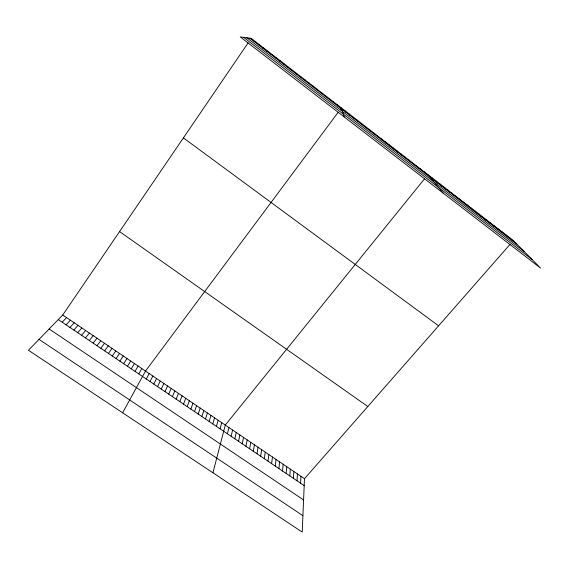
<?xml version="1.0" encoding="UTF-8"?>
<svg xmlns="http://www.w3.org/2000/svg" width="569" height="569" viewBox="0 0 569 569"><rect width="100%" height="100%" fill="white"/><g stroke="black" fill="none" stroke-linecap="round" stroke-linejoin="round"><path stroke-width="0.85" d="M321.215 93.245L321.243 92.391M509.988 244.442L304.486 478.7L302.217 532.079L28.45 350.248L62.739 315.013L248.12 42.888M300.596 483.216L300.944 476.303M296.997 480.784L297.402 473.906M293.391 478.344L293.853 471.502M289.777 475.904L290.297 469.098M286.157 473.458L286.74 466.687M282.53 471.011L283.17 464.268M278.895 468.557L279.599 461.85M275.261 466.103L276.022 459.425M271.619 463.643L272.437 456.999M267.963 461.175L268.845 454.567M317.075 90.058L317.182 89.262M264.308 458.706L265.246 452.135M260.645 456.231L261.64 449.695M256.982 453.756L258.034 447.248M253.305 451.274L254.421 444.802M249.62 448.785L250.794 442.348M245.936 446.295L247.166 439.894M242.238 443.799L243.532 437.433M238.539 441.302L239.898 434.965M234.833 438.799L236.249 432.497M231.121 436.288L232.6 430.022M227.401 433.777L228.937 427.547M312.936 86.865L313.121 86.125M212.941 472.782L225.274 425.064L424.609 178.73M220.054 428.813L221.711 422.653M216.419 426.359L218.14 420.235M212.785 423.905L214.57 417.817M209.143 421.444L210.985 415.391M205.501 418.983L207.401 412.966M201.846 416.515L203.809 410.534M198.183 414.047L200.21 408.094M194.52 411.565L196.604 405.654M190.85 409.09L192.998 403.208M187.173 406.607L189.377 400.761M183.488 404.118L185.757 398.307M308.782 83.664L309.045 82.989M179.797 401.622L182.13 395.853M176.098 399.125L178.495 393.392M172.393 396.621L174.854 390.924M168.687 394.118L171.205 388.456M164.967 391.607L167.556 385.981M161.247 389.096L163.893 383.506M157.521 386.579L160.23 381.024M153.786 384.054L156.56 378.541M150.045 381.529L152.883 376.052M146.297 378.997L149.199 373.556M122.62 412.795L145.508 371.059L338.214 112.235M304.621 80.457L304.97 79.838M138.786 373.925L141.816 368.556M135.017 371.379L138.111 366.045M131.247 368.833L134.405 363.534M127.463 366.28L130.685 361.023M123.679 363.719L126.965 358.506M119.888 361.159L123.238 355.981M116.09 358.591L119.504 353.449M112.285 356.023L115.77 350.917M108.473 353.449L112.022 348.384M104.653 350.867L108.266 345.838M100.827 348.285L104.511 343.299M340.497 109.17L341.407 107.946L344.195 116.944M96.993 345.696L100.749 340.746M300.46 77.242L300.88 76.687M93.152 343.107L96.972 338.192M89.312 340.511L93.195 335.639M85.457 337.908L89.411 333.071M81.602 335.297L85.62 330.504M77.733 332.687L81.822 327.936M73.863 330.077L78.024 325.361M69.987 327.452L74.212 322.779M66.104 324.828L70.392 320.198M62.206 322.203L66.573 317.609M296.285 74.027L296.783 73.529M292.096 70.798L292.679 70.364M287.907 67.569L288.568 67.192M283.703 64.325L284.45 64.013M279.5 61.082L280.318 60.833M275.282 57.832L276.185 57.64M271.057 54.574L272.039 54.446M266.825 51.31L267.885 51.238M262.579 48.038L263.724 48.031M258.333 44.759L259.556 44.816M254.073 41.473L255.381 41.594M39.019 339.387L302.914 515.699M49.147 328.982L303.583 499.952M62.739 315.013L304.486 478.7M58.308 319.572L304.187 485.642M119.575 231.59L367.809 406.515M183.403 137.89L438.592 325.831M249.805 38.187L516.858 244.108M246.903 37.803L524.085 251.413M243.653 37.376L532.115 259.535M509.568 237.643L512.982 241.121M505.749 234.705L509.099 238.127M501.929 231.754L505.215 235.125M498.095 228.802L501.317 232.124M494.262 225.843L497.413 229.108M490.421 222.877L493.501 226.092M486.566 219.904L489.582 223.069M482.711 216.931L485.656 220.047M478.842 213.951L481.723 217.009M474.966 210.964L477.775 213.972M471.089 207.97L473.828 210.928M467.199 204.968L469.873 207.877M463.301 201.967L465.904 204.819M459.403 198.951L461.928 201.753M455.492 195.935L457.953 198.681M451.573 192.912L453.962 195.608M447.647 189.89L449.965 192.528M443.713 186.852L445.961 189.441M439.773 183.815L441.949 186.348M435.826 180.771L437.931 183.246M431.871 177.72L433.905 180.138M427.902 174.662L443.258 193.183M424.047 171.689L425.939 174M420.185 168.709L422.013 170.97M416.323 165.728L418.073 167.933M412.447 162.734L414.125 164.889M408.563 159.74L410.171 161.838M404.673 156.738L406.209 158.787M400.768 153.737L402.24 155.721M396.863 150.721L398.257 152.656M392.951 147.705L394.274 149.583M389.032 144.682L390.284 146.503M385.106 141.653L386.28 143.424M381.173 138.616L382.276 140.33M377.226 135.578L378.257 137.236M373.278 132.527L374.231 134.135M369.324 129.476L370.206 131.026M365.355 126.418L366.166 127.911M361.386 123.352L362.119 124.789M357.403 120.287L358.065 121.659M353.42 117.207L353.996 118.53M349.423 114.127L349.928 115.393M345.419 111.04L345.852 112.242M337.389 104.845L337.673 105.934M333.363 101.744L333.569 102.776M329.33 98.629L329.458 99.603M325.29 95.514L325.34 96.431M251.199 38.372L240.232 36.921L540.55 268.07L513.373 240.58L251.199 38.372"/></g></svg>
